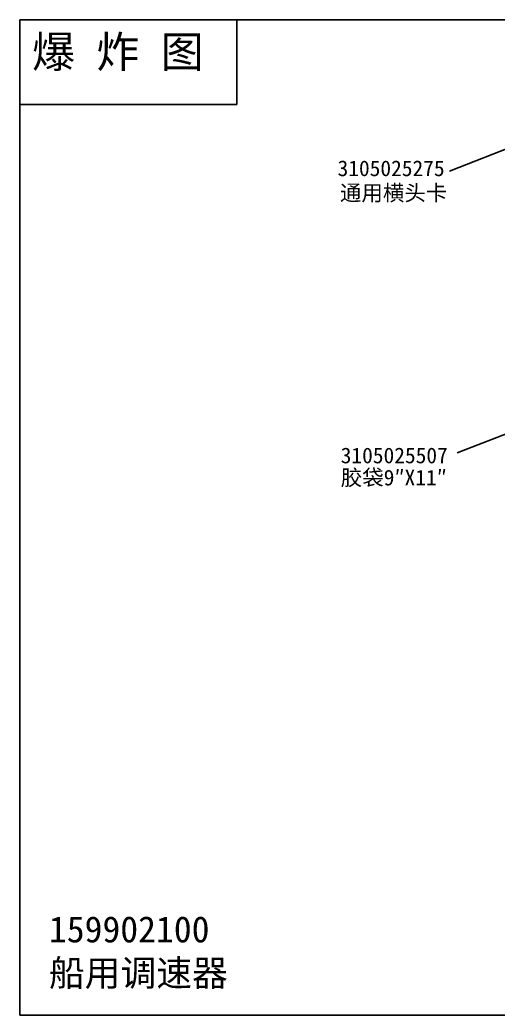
# Model space of a CAD drawing. Header units: millimetres. Extents: x 0 to 549, y 0 to 190.
# Drawn here: x 278.6 to 369.8, y 0 to 190 of the extents above; entities that cross this region are included whole.
import ezdxf

# ---------------------------------------------------------------- set-up
doc = ezdxf.new("R2010")
doc.units = ezdxf.units.MM
doc.styles.get("Standard").update_dxf_attribs({"font": 'SimSun.ttf'})

msp = doc.modelspace()

# ---------------------------------------------------------------- linework, layer by layer
for p, q in [((319.93, 190), (319.93, 173.82)), ((278.6, 0), (278.6, 190)), ((548.6, 190), (278.6, 190)), ((278.6, 173.82), (319.93, 173.82)), ((360.5, 161.14), (371.99, 165.62)), ((361.99, 107.35), (373.48, 111.83)), ((548.6, 0), (278.6, 0))]:
    msp.add_line(p, q)

# ---------------------------------------------------------------- texts
at = {"color": 7}
for s, p in [('3105025275', (339.16, 160.17)), ('3105025507', (339.76, 105.35))]:
    msp.add_text(s, height=3, dxfattribs=at).set_placement(p)
at = {"color": 0, "insert": (280.91, 186.9), "char_height": 6, "width": 125.9022, "attachment_point": 1}
msp.add_mtext('\\pt12.0036;爆 炸 图', dxfattribs=at)
at = {"color": 7, "insert": (339.61, 158.48), "char_height": 3, "width": 35.5018, "attachment_point": 1}
msp.add_mtext('通用横头卡', dxfattribs=at)
at = {"insert": (339.77, 104.12), "char_height": 3, "width": 34.3913, "attachment_point": 1}
msp.add_mtext('胶袋9″X11″', dxfattribs=at)
at = {"color": 3, "insert": (284.13, 18.88), "char_height": 5, "width": 35.5018, "attachment_point": 1}
msp.add_mtext('159902100\\P船用调速器', dxfattribs=at)

doc.saveas('drawing.dxf')
